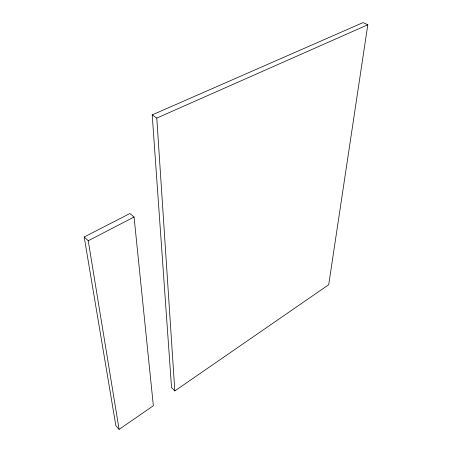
<?xml version="1.0" encoding="UTF-8"?>
<svg xmlns="http://www.w3.org/2000/svg" width="452" height="452" viewBox="0 0 452 452"><rect width="100%" height="100%" fill="white"/><g stroke="black" fill="none" stroke-linecap="round" stroke-linejoin="round"><path stroke-width="0.68" d="M367.809 24.77L328.717 284.709L174.834 390.923L171.545 387.584L152.205 114.887L363.063 22.6L367.809 24.77L156.793 118.079L152.205 114.887M119.091 429.4L153.352 405.755L134.058 217.022L129.91 213.525L84.191 236.984L115.876 425.733L119.091 429.4L88.242 240.752L84.191 236.984M88.242 240.752L134.058 217.022M156.793 118.079L174.834 390.923"/></g></svg>
